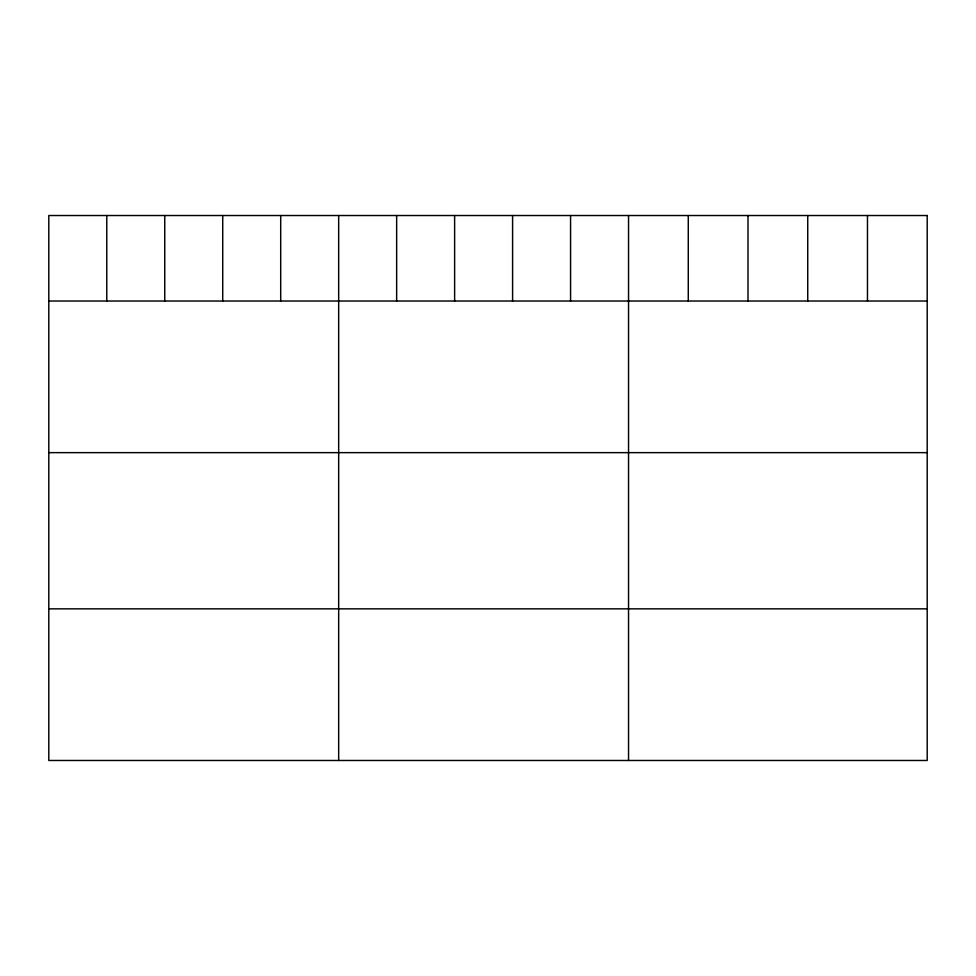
<?xml version="1.0" encoding="UTF-8"?>
<svg xmlns="http://www.w3.org/2000/svg" width="976" height="976" viewBox="0 0 976 976"><rect width="100%" height="100%" fill="white"/><g stroke="black" fill="none" stroke-linecap="round" stroke-linejoin="round"><path stroke-width="1.46" d="M48.8 301.023L927.2 301.023M48.8 452.644L927.2 452.644M48.8 608.853L927.2 608.853M867.469 215.525L867.469 301.023M807.738 215.525L807.738 301.023M748.006 215.525L748.006 301.023M688.275 215.525L688.275 301.023M628.544 215.525L628.544 760.475M570.57 215.525L570.57 301.023M512.595 215.525L512.595 301.023M454.621 215.525L454.621 301.023M396.646 215.525L396.646 301.023M338.672 215.525L338.672 760.475M280.698 215.525L280.698 301.023M222.723 215.525L222.723 301.023M164.749 215.525L164.749 301.023M106.774 215.525L106.774 301.023M927.2 215.525L48.8 215.525L48.8 760.475L927.2 760.475L927.2 215.525"/></g></svg>
